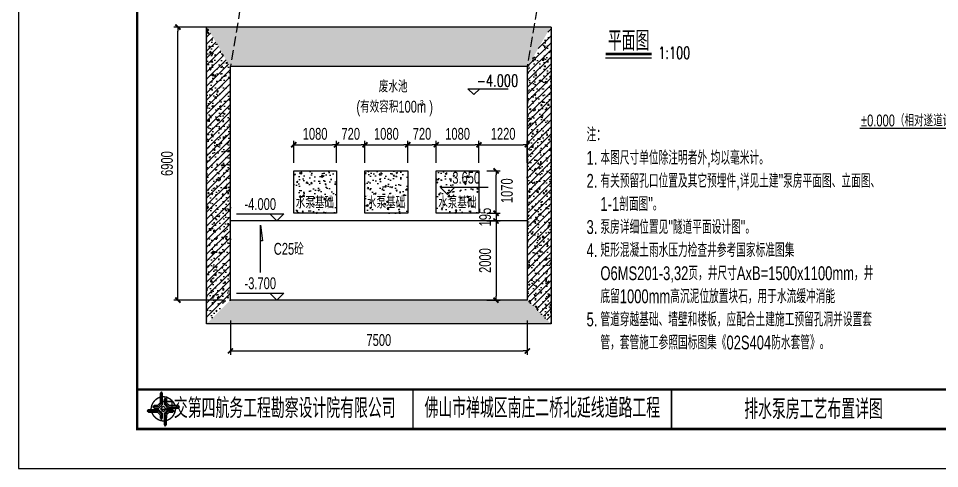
# Model space of a CAD drawing. Extents: x -316592 to 60787, y -138940 to -60306.
# Drawn here: x -30152 to -6881, y -106597 to -95223 of the extents above; entities that cross this region are included whole.
import ezdxf
from ezdxf.enums import TextEntityAlignment as Align

# ---------------------------------------------------------------- set-up
doc = ezdxf.new("R2010")
doc.units = 0
doc.header["$LTSCALE"] = 1000
doc.header["$MEASUREMENT"] = 0
doc.linetypes.add('DASH', pattern=[0.35, 0.25, -0.1])
for name, color, linetype in [('---GPS_废水管_DN', 74, 'Continuous'), ('DIM_ELEV', 4, 'Continuous'), ('HIDE_B', 7, 'Continuous'), ('PUB_DIM', 7, 'Continuous'), ('PUB_HATCH', 246, 'Continuous'), ('PUB_TEXT', 7, 'Continuous'), ('PUB_WALL', 9, 'Continuous'), ('WALL', 8, 'Continuous'), ('图框', 7, 'Continuous'), ('文字', 7, 'Continuous')]:
    doc.layers.add(name, color=color, linetype=linetype)
doc.styles.add('_TCH_DIM', font='simplex1.shx', dxfattribs={"bigfont": 'hztxt.shx'})
doc.styles.add('HZ', font='HZTXT_E.SHX', dxfattribs={"width": 0.7, "bigfont": 'HZTXT.SHX'})
doc.styles.get("Standard").update_dxf_attribs({"font": 'simplex1.shx', "width": 0.7, "bigfont": 'hztxt.shx'})
doc.dimstyles.new('LZGPS', dxfattribs={"dimscale": 100, "dimtxt": 3, "dimasz": 1, "dimexe": 1, "dimexo": 2, "dimgap": 1.25, "dimtad": 1, "dimdec": 0, "dimzin": 0, "dimdsep": 46, "dimtxsty": 'HZ', "dimblk": '$dimbk', "dimcen": 2, "dimclrd": 256, "dimclre": 256, "dimazin": 0, "dimtfac": 1, "dimtdec": 0, "dimtix": 1, "dimtmove": 2, "dimatfit": 3, "dimfxl": 0, "dimtolj": 1, "dimtzin": 0, "dimarcsym": 0})
pattern_1 = [(45, (-77718.2, -37710.72), (-88.38835, 88.38835), []), (50, (-77718.2, -37710.72), (358.6301, -31.3761), [37.5, -412.5]), (355, (-77718.2, -37710.72), (-69.3757, 376.096), [30, -330]), (100.4514, (-77688.3, -37713.33), (289.2547, 344.7198), [31.8701, -350.571]), (46.1842, (-77718.2, -37610.7), (533.6205, -82.7595), [56.25, -618.75]), (96.6356, (-77673.73, -37617.6), (467.3314, 487.059), [47.805, -525.8565]), (351.1842, (-77718.2, -37610.7), (467.331, 487.0593), [45, -495]), (21, (-77668.2, -37635.72), (298.4535, -201.3094), [37.5, -412.5]), (326, (-77668.2, -37635.72), (121.6577, 362.575), [30, -330]), (71.4514, (-77643.33, -37652.5), (420.1113, 161.2652), [31.8701, -350.571]), (37.5, (-77718.2, -37710.72), (6.07993, 166.44693), [0, -326, 0, -335, 0, -331.25]), (7.5, (-77718.2, -37710.72), (131.53477, 197.20586), [0, -191, 0, -318.5, 0, -126.25]), (327.5, (-77829.7, -37710.72), (266.91122, -11.27744), [0, -125, 0, -390, 0, -517.5]), (317.5, (-77879.7, -37710.72), (291.5931, 50.0525), [0, -162.5, 0, -259, 0, -367.5])]

# ---------------------------------------------------------------- blocks, each defined once
blk = doc.blocks.new('tb')
at = {"lineweight": -3}
h = blk.add_hatch(color=256, dxfattribs=at)
h.paths.add_polyline_path([(-1.23, -0.13), (-3.78, -0.14), (-4.14, -0.41), (-1.4, -0.44), (-0.56, -1.24), (-0.54, -2.62), (-0.27, -2.2), (-0.26, -1.06)])
h.paths.add_polyline_path([(0.13, -1.08), (0.14, -3.86), (0.41, -4.26), (0.44, -1.24), (1.25, -0.43), (2.66, -0.43), (2.26, -0.16), (1.07, -0.15)])
h.paths.add_polyline_path([(1.08, 0.3), (3.62, 0.3), (4.02, 0.56), (1.25, 0.57), (0.43, 1.39), (0.43, 2.8), (0.16, 2.41), (0.15, 1.24)])
h.paths.add_polyline_path([(-0.28, 1.21), (-0.28, 3.99), (-0.56, 4.39), (-0.57, 1.41), (-1.38, 0.6), (-2.74, 0.56), (-2.33, 0.3), (-1.2, 0.29)])
for p, q in [((-0.56, 4.39), (-0.57, 1.41)), ((0.43, 2.8), (0.43, 1.39)), ((-1.38, 0.6), (-2.74, 0.56)), ((-0.57, 1.41), (-1.38, 0.6)), ((0.43, 1.39), (1.25, 0.57)), ((1.25, 0.57), (4.02, 0.56)), ((-4.14, -0.41), (-1.4, -0.44)), ((-1.4, -0.44), (-0.56, -1.24)), ((-0.56, -1.24), (-0.54, -2.62)), ((0.41, -4.26), (0.44, -1.24)), ((0.44, -1.24), (1.25, -0.43)), ((1.25, -0.43), (2.66, -0.43))]:
    blk.add_line(p, q, dxfattribs=at)
at = {"lineweight": -3, "const_width": 0.35, "flags": 128}
for points in [[(-0.9, 3.02, 0.324167), (-3.16, -0.14)], [(2.88, 0.92, 0.324403), (-0.24, 3.15)], [(0.75, -2.86, 0.325418), (3.02, 0.26)], [(-2.98, -0.76, 0.322976), (0.14, -2.98)]]:
    blk.add_lwpolyline(points, format="xyb", dxfattribs=at)
at = {"lineweight": -3, "flags": 128}
for points in [[(-0.9, 3.99), (-0.9, 1.58), (-1.53, 0.91), (-2.34, 0.91), (-2.74, 0.56), (-2.33, 0.3), (-1.2, 0.29), (-0.28, 1.21), (-0.28, 3.99), (-0.56, 4.39)], [(3.62, 0.92), (1.43, 0.92), (0.77, 1.54), (0.77, 2.38), (0.43, 2.8), (0.16, 2.41), (0.15, 1.24), (1.08, 0.3), (3.62, 0.3), (4.02, 0.56)], [(-0.04, 0.77), (0.68, 0.04), (-0.04, -0.69), (-0.77, 0.05)], [(-3.73, -0.76), (-1.54, -0.76), (-0.89, -1.39), (-0.89, -2.21), (-0.54, -2.62), (-0.27, -2.2), (-0.26, -1.06), (-1.23, -0.13), (-3.78, -0.14), (-4.14, -0.41)], [(0.75, -3.85), (0.75, -1.43), (1.4, -0.78), (2.26, -0.78), (2.66, -0.43), (2.26, -0.16), (1.07, -0.15), (0.13, -1.08), (0.14, -3.86), (0.41, -4.26)]]:
    blk.add_lwpolyline(points, close=True, dxfattribs=at)
blk = doc.blocks.new('$dimbk')
blk.add_line((0, 0), (-1, 0))
blk.add_lwpolyline([(-0.64, -0.64, 0.45, 0.45, 0), (0.64, 0.64, 0.45, 0.45, 0)], format="xyseb")
blk = doc.blocks.new('*D56')
at = {"layer": 'Defpoints', "color": 0}
for p in [(-24797, -102652), (-17297, -102652), (-17297, -103626)]:
    blk.add_point(p, dxfattribs=at)
at = {"layer": 'PUB_DIM', "lineweight": -2}
for p, q in [((-24797, -102852), (-24797, -103726)), ((-17297, -102852), (-17297, -103726)), ((-24697, -103626), (-17397, -103626))]:
    blk.add_line(p, q, dxfattribs=at)
at = {"layer": 'PUB_DIM', "lineweight": -2, "xscale": 100, "yscale": 100, "zscale": 100, "rotation": 180}
blk.add_blockref('$dimbk', (-24797, -103626), dxfattribs=at)
at = {"layer": 'PUB_DIM', "lineweight": -2, "xscale": 100, "yscale": 100, "zscale": 100}
blk.add_blockref('$dimbk', (-17297, -103626), dxfattribs=at)
at = {"layer": 'PUB_DIM', "color": 0, "insert": (-21047, -103351), "char_height": 300, "attachment_point": 5, "style": 'HZ'}
blk.add_mtext('\\A1;7500', dxfattribs=at)
blk = doc.blocks.new('*D57')
at = {"layer": 'Defpoints', "color": 0}
for p in [(-26123, -95441), (-24797, -95441), (-24797, -102341)]:
    blk.add_point(p, dxfattribs=at)
at = {"layer": 'PUB_DIM', "lineweight": -2}
for p, q in [((-24997, -95441), (-26223, -95441)), ((-26123, -102241), (-26123, -95541)), ((-24997, -102341), (-26223, -102341))]:
    blk.add_line(p, q, dxfattribs=at)
at = {"layer": 'PUB_DIM', "lineweight": -2, "xscale": 100, "yscale": 100, "zscale": 100}
for p, rotation in [((-26123, -95441), 90), ((-26123, -102341), 270)]:
    blk.add_blockref('$dimbk', p, dxfattribs=dict(at, rotation=rotation))
at = {"layer": 'PUB_DIM', "color": 0, "insert": (-26398, -98891), "char_height": 300, "attachment_point": 5, "rotation": 90, "style": 'HZ'}
blk.add_mtext('\\A1;6900', dxfattribs=at)
blk = doc.blocks.new('*D87')
at = {"layer": '---GPS_废水管_DN', "lineweight": -2}
for p, q in [((-23197, -98876), (-23197, -98316)), ((-23097, -98416), (-22217, -98416)), ((-22117, -98876), (-22117, -98316))]:
    blk.add_line(p, q, dxfattribs=at)
at = {"layer": 'Defpoints', "color": 0}
for p in [(-22117, -98416), (-23197, -99076), (-22117, -99076)]:
    blk.add_point(p, dxfattribs=at)
at = {"layer": '---GPS_废水管_DN', "lineweight": -2, "xscale": 100, "yscale": 100, "zscale": 100, "rotation": 180}
blk.add_blockref('$dimbk', (-23197, -98416), dxfattribs=at)
at = {"layer": '---GPS_废水管_DN', "lineweight": -2, "xscale": 100, "yscale": 100, "zscale": 100}
blk.add_blockref('$dimbk', (-22117, -98416), dxfattribs=at)
at = {"layer": '---GPS_废水管_DN', "color": 0, "insert": (-22657, -98141), "char_height": 300, "attachment_point": 5, "style": 'HZ'}
blk.add_mtext('\\A1;1080', dxfattribs=at)
blk = doc.blocks.new('*D88')
at = {"layer": '---GPS_废水管_DN', "lineweight": -2}
for p, q in [((-22117, -98876), (-22117, -98316)), ((-22017, -98416), (-21497, -98416)), ((-21397, -98876), (-21397, -98316))]:
    blk.add_line(p, q, dxfattribs=at)
at = {"layer": 'Defpoints', "color": 0}
for p in [(-21397, -98416), (-22117, -99076), (-21397, -99076)]:
    blk.add_point(p, dxfattribs=at)
at = {"layer": '---GPS_废水管_DN', "lineweight": -2, "xscale": 100, "yscale": 100, "zscale": 100, "rotation": 180}
blk.add_blockref('$dimbk', (-22117, -98416), dxfattribs=at)
at = {"layer": '---GPS_废水管_DN', "lineweight": -2, "xscale": 100, "yscale": 100, "zscale": 100}
blk.add_blockref('$dimbk', (-21397, -98416), dxfattribs=at)
at = {"layer": '---GPS_废水管_DN', "color": 0, "insert": (-21757, -98141), "char_height": 300, "attachment_point": 5, "style": 'HZ'}
blk.add_mtext('\\A1;720', dxfattribs=at)
blk = doc.blocks.new('*D89')
at = {"layer": '---GPS_废水管_DN', "lineweight": -2}
for p, q in [((-21397, -98876), (-21397, -98316)), ((-21297, -98416), (-20417, -98416)), ((-20317, -98876), (-20317, -98316))]:
    blk.add_line(p, q, dxfattribs=at)
at = {"layer": 'Defpoints', "color": 0}
for p in [(-20317, -98416), (-21397, -99076), (-20317, -99076)]:
    blk.add_point(p, dxfattribs=at)
at = {"layer": '---GPS_废水管_DN', "lineweight": -2, "xscale": 100, "yscale": 100, "zscale": 100, "rotation": 180}
blk.add_blockref('$dimbk', (-21397, -98416), dxfattribs=at)
at = {"layer": '---GPS_废水管_DN', "lineweight": -2, "xscale": 100, "yscale": 100, "zscale": 100}
blk.add_blockref('$dimbk', (-20317, -98416), dxfattribs=at)
at = {"layer": '---GPS_废水管_DN', "color": 0, "insert": (-20857, -98141), "char_height": 300, "attachment_point": 5, "style": 'HZ'}
blk.add_mtext('\\A1;1080', dxfattribs=at)
blk = doc.blocks.new('*D90')
at = {"layer": '---GPS_废水管_DN', "lineweight": -2}
for p, q in [((-20317, -98876), (-20317, -98316)), ((-20217, -98416), (-19697, -98416)), ((-19597, -98876), (-19597, -98316))]:
    blk.add_line(p, q, dxfattribs=at)
at = {"layer": 'Defpoints', "color": 0}
for p in [(-19597, -98416), (-20317, -99076), (-19597, -99076)]:
    blk.add_point(p, dxfattribs=at)
at = {"layer": '---GPS_废水管_DN', "lineweight": -2, "xscale": 100, "yscale": 100, "zscale": 100, "rotation": 180}
blk.add_blockref('$dimbk', (-20317, -98416), dxfattribs=at)
at = {"layer": '---GPS_废水管_DN', "lineweight": -2, "xscale": 100, "yscale": 100, "zscale": 100}
blk.add_blockref('$dimbk', (-19597, -98416), dxfattribs=at)
at = {"layer": '---GPS_废水管_DN', "color": 0, "insert": (-19957, -98141), "char_height": 300, "attachment_point": 5, "style": 'HZ'}
blk.add_mtext('\\A1;720', dxfattribs=at)
blk = doc.blocks.new('*D91')
at = {"layer": '---GPS_废水管_DN', "lineweight": -2}
for p, q in [((-19597, -98876), (-19597, -98316)), ((-19497, -98416), (-18617, -98416)), ((-18517, -98876), (-18517, -98316))]:
    blk.add_line(p, q, dxfattribs=at)
at = {"layer": 'Defpoints', "color": 0}
for p in [(-18517, -98416), (-19597, -99076), (-18517, -99076)]:
    blk.add_point(p, dxfattribs=at)
at = {"layer": '---GPS_废水管_DN', "lineweight": -2, "xscale": 100, "yscale": 100, "zscale": 100, "rotation": 180}
blk.add_blockref('$dimbk', (-19597, -98416), dxfattribs=at)
at = {"layer": '---GPS_废水管_DN', "lineweight": -2, "xscale": 100, "yscale": 100, "zscale": 100}
blk.add_blockref('$dimbk', (-18517, -98416), dxfattribs=at)
at = {"layer": '---GPS_废水管_DN', "color": 0, "insert": (-19057, -98141), "char_height": 300, "attachment_point": 5, "style": 'HZ'}
blk.add_mtext('\\A1;1080', dxfattribs=at)
blk = doc.blocks.new('*D92')
at = {"layer": '---GPS_废水管_DN', "lineweight": -2}
for p, q in [((-18517, -98876), (-18517, -98316)), ((-18417, -98416), (-17397, -98416)), ((-17297, -98876), (-17297, -98316))]:
    blk.add_line(p, q, dxfattribs=at)
at = {"layer": 'Defpoints', "color": 0}
for p in [(-17297, -98416), (-18517, -99076), (-17297, -99076)]:
    blk.add_point(p, dxfattribs=at)
at = {"layer": '---GPS_废水管_DN', "lineweight": -2, "xscale": 100, "yscale": 100, "zscale": 100, "rotation": 180}
blk.add_blockref('$dimbk', (-18517, -98416), dxfattribs=at)
at = {"layer": '---GPS_废水管_DN', "lineweight": -2, "xscale": 100, "yscale": 100, "zscale": 100}
blk.add_blockref('$dimbk', (-17297, -98416), dxfattribs=at)
at = {"layer": '---GPS_废水管_DN', "color": 0, "insert": (-17907, -98141), "char_height": 300, "attachment_point": 5, "style": 'HZ'}
blk.add_mtext('\\A1;1220', dxfattribs=at)
blk = doc.blocks.new('$BG_1')
blk.add_lwpolyline([(10.23, 1.77), (-1.77, 1.77), (0, 0), (1.77, 1.77)])
at = {"style": 'HZ', "width": 0.7}
blk.add_attdef('BG', text='', height=2.5, dxfattribs=at).set_placement((4.22, 2.77), align=Align.CENTER)
blk = doc.blocks.new('_ARROW2')
blk.add_line((-600, 0), (600, 0))
blk.add_lwpolyline([(600, 0), (202, 50), (202, 0)])
blk.add_solid([(202, 50), (202, 0), (600, 0), (202, 50)])
blk = doc.blocks.new('*D121')
at = {"layer": '---GPS_废水管_DN', "lineweight": -2}
for p, q in [((-18086, -100046), (-18086, -99946)), ((-18317, -100146), (-17986, -100146)), ((-18086, -100146), (-18086, -100341)), ((-18317, -100341), (-17986, -100341)), ((-18086, -100441), (-18086, -100541))]:
    blk.add_line(p, q, dxfattribs=at)
at = {"layer": 'Defpoints', "color": 0}
for p in [(-18517, -100146), (-18517, -100341), (-18086, -100341)]:
    blk.add_point(p, dxfattribs=at)
at = {"layer": '---GPS_废水管_DN', "lineweight": -2, "xscale": 100, "yscale": 100, "zscale": 100}
for p, rotation in [((-18086, -100146), 270), ((-18086, -100341), 90)]:
    blk.add_blockref('$dimbk', p, dxfattribs=dict(at, rotation=rotation))
at = {"layer": '---GPS_废水管_DN', "color": 0, "insert": (-18361, -100243), "char_height": 300, "attachment_point": 5, "rotation": 90, "style": 'HZ'}
blk.add_mtext('\\A1;195', dxfattribs=at)
blk = doc.blocks.new('*D122')
at = {"layer": '---GPS_废水管_DN', "lineweight": -2}
for p, q in [((-18317, -99076), (-17986, -99076)), ((-18086, -100046), (-18086, -99176)), ((-18317, -100146), (-17986, -100146))]:
    blk.add_line(p, q, dxfattribs=at)
at = {"layer": 'Defpoints', "color": 0}
for p in [(-18517, -99076), (-18086, -99076), (-18517, -100146)]:
    blk.add_point(p, dxfattribs=at)
at = {"layer": '---GPS_废水管_DN', "lineweight": -2, "xscale": 100, "yscale": 100, "zscale": 100}
for p, rotation in [((-18086, -99076), 90), ((-18086, -100146), 270)]:
    blk.add_blockref('$dimbk', p, dxfattribs=dict(at, rotation=rotation))
at = {"layer": '---GPS_废水管_DN', "color": 0, "insert": (-17811, -99577), "char_height": 300, "attachment_point": 5, "rotation": 90, "style": 'HZ'}
blk.add_mtext('\\A1;1070', dxfattribs=at)
blk = doc.blocks.new('*D123')
at = {"layer": '---GPS_废水管_DN', "lineweight": -2}
for p, q in [((-18317, -100341), (-17986, -100341)), ((-18086, -100441), (-18086, -102241)), ((-18317, -102341), (-17986, -102341))]:
    blk.add_line(p, q, dxfattribs=at)
at = {"layer": 'Defpoints', "color": 0}
for p in [(-18517, -100341), (-18517, -102341), (-18086, -102341)]:
    blk.add_point(p, dxfattribs=at)
at = {"layer": '---GPS_废水管_DN', "lineweight": -2, "xscale": 100, "yscale": 100, "zscale": 100}
for p, rotation in [((-18086, -100341), 90), ((-18086, -102341), 270)]:
    blk.add_blockref('$dimbk', p, dxfattribs=dict(at, rotation=rotation))
at = {"layer": '---GPS_废水管_DN', "color": 0, "insert": (-18361, -101341), "char_height": 300, "attachment_point": 5, "rotation": 90, "style": 'HZ'}
blk.add_mtext('\\A1;2000', dxfattribs=at)

msp = doc.modelspace()

# ---------------------------------------------------------------- hatches: boundary and pattern name
at = {"layer": 'PUB_HATCH'}
h = msp.add_hatch(dxfattribs=at)
h.set_pattern_fill('钢筋混凝土', color=256, scale=50, style=0)
h.set_pattern_definition(pattern_1)
h.paths.add_polyline_path([(-25396.8, -102940.8), (-24796.8, -102340.8), (-24796.8, -96440.8), (-24821.8, -96415.8), (-25371.8, -95465.8), (-25396.8, -95440.8)])
h = msp.add_hatch(dxfattribs=at)
h.set_pattern_fill('钢筋混凝土', color=256, scale=50, style=0)
h.set_pattern_definition(pattern_1)
h.paths.add_polyline_path([(-17271.9, -96415.8), (-16721.9, -95465.8), (-16696.9, -95440.8), (-25396.8, -95440.8), (-25371.8, -95465.8), (-24821.8, -96415.8), (-24796.8, -96440.8), (-17296.9, -96440.8)])
h = msp.add_hatch(dxfattribs=at)
h.set_pattern_fill('钢筋混凝土', color=256, scale=50, style=0)
h.set_pattern_definition(pattern_1)
h.paths.add_polyline_path([(-16721.9, -95465.8), (-17271.9, -96415.8), (-17296.9, -96440.8), (-17296.9, -102340.8), (-16696.9, -102940.8), (-16696.9, -95440.8)])
h = msp.add_hatch(dxfattribs=at)
h.set_pattern_fill('AR-CONC', color=256, scale=50, style=0)
h.set_pattern_definition([(50, (-3620.54, -419.97), (358.6301, -31.3761), [37.5, -412.5]), (355, (-3620.54, -419.97), (-69.3757, 376.096), [30, -330]), (100.4514, (-3590.66, -422.6), (289.2547, 344.7198), [31.8701, -350.571]), (46.1842, (-3620.54, -319.97), (533.6205, -82.7595), [56.25, -618.75]), (96.6356, (-3576.1, -326.87), (467.3314, 487.059), [47.805, -525.8565]), (351.1842, (-3620.54, -319.97), (467.331, 487.0593), [45, -495]), (21, (-3570.54, -344.97), (298.4535, -201.30945), [37.5, -412.5]), (326, (-3570.54, -344.97), (121.6577, 362.575), [30, -330]), (71.4514, (-3545.67, -361.74), (420.1113, 161.2652), [31.8701, -350.571]), (37.5, (-3620.54, -419.97), (6.07993, 166.44693), [0, -326, 0, -335, 0, -331.25]), (7.5, (-3620.54, -419.97), (131.53477, 197.20586), [0, -191, 0, -318.5, 0, -126.25]), (327.5, (-3732.04, -419.97), (266.91122, -11.27744), [0, -125, 0, -390, 0, -517.5]), (317.5, (-3782.04, -419.97), (291.5931, 50.0525), [0, -162.5, 0, -259, 0, -367.5])])
h.paths.add_polyline_path([(-23197.3, -100145.8), (-22117.3, -100145.8), (-22117.3, -99075.8), (-23197.3, -99075.8)])
h.paths.add_polyline_path([(-20317.3, -99075.8), (-21397.3, -99075.8), (-21397.3, -100145.8), (-20317.3, -100145.8)])
h.paths.add_polyline_path([(-18517.3, -100145.8), (-18517.3, -99075.8), (-19597.3, -99075.8), (-19597.3, -100145.8)])
h = msp.add_hatch(dxfattribs=at)
h.set_pattern_fill('钢筋混凝土', color=256, scale=50, style=0)
h.set_pattern_definition(pattern_1)
h.paths.add_polyline_path([(-16696.9, -102940.8), (-17296.9, -102340.8), (-24796.8, -102340.8), (-25396.8, -102940.8)])
at = {"layer": 'PUB_WALL'}
for points in [[(-25396.8, -102940.8), (-25396.8, -95440.8), (-25371.8, -95465.8), (-25371.8, -102915.8)], [(-16696.9, -95440.8), (-25396.8, -95440.8), (-25371.8, -95465.8), (-16721.9, -95465.8)], [(-16696.9, -95440.8), (-16696.9, -102940.8), (-16721.9, -102915.8), (-16721.9, -95465.8)], [(-24796.8, -102340.8), (-24796.8, -96440.8), (-24821.8, -96415.8), (-24821.8, -102365.8)], [(-17296.9, -96440.8), (-24796.8, -96440.8), (-24821.8, -96415.8), (-17271.9, -96415.8)], [(-17296.9, -96440.8), (-17296.9, -102340.8), (-17271.9, -102365.8), (-17271.9, -96415.8)], [(-17296.9, -102340.8), (-24796.8, -102340.8), (-24821.8, -102365.8), (-17271.9, -102365.8)], [(-16696.9, -102940.8), (-25396.8, -102940.8), (-25371.8, -102915.8), (-16721.9, -102915.8)]]:
    msp.add_hatch(color=256, dxfattribs=at).paths.add_polyline_path(points)

# ---------------------------------------------------------------- linework, layer by layer
at = {"layer": '---GPS_废水管_DN'}
for points in [[(-23197.3, -99075.8), (-22117.3, -99075.8), (-22117.3, -100145.8), (-23197.3, -100145.8)], [(-21397.3, -99075.8), (-20317.3, -99075.8), (-20317.3, -100145.8), (-21397.3, -100145.8)], [(-19597.3, -99075.8), (-18517.3, -99075.8), (-18517.3, -100145.8), (-19597.3, -100145.8)]]:
    msp.add_lwpolyline(points, close=True, dxfattribs=at)
at = {"linetype": 'DASH'}
for p, q in [((-23118.3, -86355.4), (-24796.8, -96440.8)), ((-15618.3, -86370.4), (-17296.9, -96440.8))]:
    msp.add_line(p, q, dxfattribs=at)
msp.add_line((-17296.9, -100340.8), (-24796.8, -100340.8))
msp.add_lwpolyline([(11847.8, -106596.8), (11847.8, -76896.8), (-30152.2, -76896.8), (-30152.2, -106596.8)], close=True)
at = {"layer": 'DIM_ELEV'}
for p, q in [((-18645.6, -97148.3), (-18795.6, -96998.3)), ((-18795.6, -96998.3), (-17782.5, -96998.3)), ((-18645.6, -97148.3), (-18495.6, -96998.3)), ((-5025.4, -98003.8), (-8898.9, -98003.8))]:
    msp.add_line(p, q, dxfattribs=at)
at = {"layer": 'HIDE_B', "flags": 128}
msp.add_lwpolyline([(-27152.2, -104596.8), (-27152.2, -104596.8), (-27152.2, -104596.8), (-27152.2, -77896.8), (-27152.2, -77896.8), (-27152.2, -77896.8), (10847.8, -77896.8), (10847.8, -77896.8), (10847.8, -77896.8), (10847.8, -77896.8), (10847.8, -77896.8), (10847.8, -77896.8), (10847.8, -104596.8), (10847.8, -104596.8), (-27152.2, -104596.8)], close=True, dxfattribs=at)
at = {"layer": 'WALL'}
for p, q in [((-25396.8, -102940.8), (-25396.8, -95440.8)), ((-16696.9, -95440.8), (-25396.8, -95440.8)), ((-16696.9, -95440.8), (-16696.9, -102940.8)), ((-24796.8, -102340.8), (-24796.8, -96440.8)), ((-17296.9, -96440.8), (-24796.8, -96440.8)), ((-17296.9, -96440.8), (-17296.9, -102340.8)), ((-17296.9, -102340.8), (-24796.8, -102340.8)), ((-16696.9, -102940.8), (-25396.8, -102940.8))]:
    msp.add_line(p, q, dxfattribs=at)
at = {"layer": '图框', "linetype": 'Continuous', "const_width": 60}
for points in [[(10847.8, -77896.8), (-27152.2, -77896.8), (-27152.2, -105596.8), (10847.8, -105596.8), (10847.8, -77896.8)], [(-27152.2, -104596.8), (10847.8, -104596.8)]]:
    msp.add_lwpolyline(points, dxfattribs=at)
at = {"layer": '图框', "const_width": 40}
for points in [[(-20183.4, -104596.8), (-20183.4, -105596.8)], [(-13652.2, -105596.8), (-13652.2, -104596.8)]]:
    msp.add_lwpolyline(points, dxfattribs=at)
at = {"layer": '文字'}
msp.add_line((-15316.9, -96221.8), (-14155.1, -96221.8), dxfattribs=at)
at = {"layer": '文字', "const_width": 60}
msp.add_lwpolyline([(-15316.9, -96121.8), (-14155.1, -96121.8)], dxfattribs=at)

# ---------------------------------------------------------------- block references
at = {"layer": '---GPS_废水管_DN'}
ref = msp.add_blockref('$BG_1', (-19308.6, -99673.9), dxfattribs=dict(at, xscale=100, yscale=100, zscale=100))
ref.add_attrib('BG', '-3.650', dxfattribs={"layer": '0', "height": 300, "style": 'HZ', "width": 0.7}).set_placement((-18886.4, -99397.1), align=Align.CENTER)
ref = msp.add_blockref('$BG_1', (-23620.1, -100340.8), dxfattribs=dict(at, xscale=-100, yscale=100, zscale=100))
ref.add_attrib('BG', '-4.000', dxfattribs={"layer": '0', "height": 300, "rotation": 360, "style": 'HZ', "width": 0.7}).set_placement((-24042.3, -100064.1), align=Align.CENTER)
at = {"layer": '---GPS_废水管_DN', "xscale": -1, "rotation": 270}
msp.add_blockref('_ARROW2', (-24035.2, -101045.7), dxfattribs=at)
at = {"layer": '---GPS_废水管_DN'}
ref = msp.add_blockref('$BG_1', (-23620.1, -102340.8), dxfattribs=dict(at, xscale=-100, yscale=100, zscale=100))
ref.add_attrib('BG', '-3.700', dxfattribs={"layer": '0', "height": 300, "rotation": 360, "style": 'HZ', "width": 0.7}).set_placement((-24042.3, -102064.1), align=Align.CENTER)
at = {"lineweight": -3, "xscale": 100, "yscale": 100, "zscale": 100}
msp.add_blockref('tb', (-26484.9, -105096.3), dxfattribs=at)

# ---------------------------------------------------------------- texts
at = {"layer": '---GPS_废水管_DN', "style": 'HZ', "width": 0.7}
for s, height, p in [('废水池', 300, (-21047.8, -97093)), ('(有效容积100m )', 300, (-21612.9, -97603.3)), ('3', 150, (-20011.6, -97435.8)), ('C25砼', 300, (-23701.3, -101194.8))]:
    msp.add_text(s, height=height, dxfattribs=at).set_placement(p)
for p in [(-22664.2, -99858.5), (-20864.2, -99858.5), (-19064.2, -99858.5)]:
    msp.add_text('水泵基础', height=300, dxfattribs=at).set_placement(p, align=Align.MIDDLE)
at = {"layer": '---GPS_废水管_DN', "insert": (-15799.5, -97985.3), "char_height": 350, "attachment_point": 1, "style": 'HZ'}
msp.add_mtext_dynamic_manual_height_columns('\\pi-350,l350,t1050;注：\\P\\pt350,1050;1.^I本图尺寸单位除注明者外,均以毫米计。\\P2.^I有关预留孔口位置及其它预埋件,详见土建"泵房平面图、立面图、\\P\\pi0,t1050;1-1剖面图"。\\P\\pi-350,t350,1050;3.^I泵房详细位置见"隧道平面设计图"。\\P4.^I矩形混凝土雨水压力检查井参考国家标准图集O6MS201-3,32页，井尺寸AxB=1500x1100mm，井底留1000mm高沉泥位放置块石，用于水流缓冲消能\\P5.^I管道穿越基础、墙壁和楼板，应配合土建施工预留孔洞并设置套\\P\\pi0,t1050;管，套管施工参照国标图集《02S404防水套管》。', width=7294.12, gutter_width=1250, heights=[0], dxfattribs=at)
at = {"layer": 'PUB_TEXT'}
for s, style, width, p in [('-4.000', '_TCH_DIM', 0.705882, (-18578.1, -96945.8)), ('%%P0.000（相对遂道设计标高-1.610）', 'HZ', 0.7, (-8865.8, -97951.3))]:
    msp.add_text(s, height=300, dxfattribs=dict(at, style=style, width=width)).set_placement(p)
at = {"layer": '图框', "width": 0.7}
for s, p in [('中交第四航务工程勘察设计院有限公司', (-23599.4, -105071.9)), ('佛山市禅城区南庄二桥北延线道路工程', (-16917.8, -105065.3))]:
    msp.add_text(s, height=500, dxfattribs=at).set_placement(p, align=Align.MIDDLE_CENTER)
msp.add_attdef('排水泵房工艺布置详图', text='图 纸 名 称', height=500, dxfattribs=at).set_placement((-10065, -105096.8), align=Align.MIDDLE_CENTER)
at = {"layer": '文字', "color": 7, "width": 0.7}
msp.add_text('平面图', height=500, dxfattribs=at).set_placement((-14736, -95787.5), align=Align.MIDDLE_CENTER)
at = {"layer": '文字', "width": 0.7}
msp.add_text('1:100', height=300, dxfattribs=at).set_placement((-13583.7, -96091.9), align=Align.MIDDLE_CENTER)

# ---------------------------------------------------------------- dimensions: what is measured, and where the dimension line sits
at = {"layer": '---GPS_废水管_DN'}
for base, p1, p2, picture, middle in [((-22117.3, -98416.4), (-23197.3, -99075.8), (-22117.3, -99075.8), '*D87', (-22657.3, -98141.4)), ((-21397.3, -98416.4), (-22117.3, -99075.8), (-21397.3, -99075.8), '*D88', (-21757.3, -98141.4)), ((-20317.3, -98416.4), (-21397.3, -99075.8), (-20317.3, -99075.8), '*D89', (-20857.3, -98141.4)), ((-19597.3, -98416.4), (-20317.3, -99075.8), (-19597.3, -99075.8), '*D90', (-19957.3, -98141.4)), ((-18517.3, -98416.4), (-19597.3, -99075.8), (-18517.3, -99075.8), '*D91', (-19057.3, -98141.4)), ((-17296.9, -98416.4), (-18517.3, -99075.8), (-17296.9, -99075.8), '*D92', (-17907.1, -98141.4))]:
    dim = msp.add_linear_dim(base=base, p1=p1, p2=p2, dimstyle='LZGPS', dxfattribs=at)
    dim.commit()
    dim.dimension.update_dxf_attribs({"geometry": picture, "text_midpoint": middle})
dim = msp.add_linear_dim(base=(-18086, -99075.8), p1=(-18517.3, -100145.8), p2=(-18517.3, -99075.8), angle=90, dimstyle='LZGPS', dxfattribs=at)
dim.commit()
dim.dimension.update_dxf_attribs({"geometry": '*D122', "text_midpoint": (-17811, -99576.8), "dimtype": 160})
for base, p1, p2, picture, middle in [((-18086, -100340.8), (-18517.3, -100145.8), (-18517.3, -100340.8), '*D121', (-18361, -100243.3)), ((-18086, -102340.8), (-18517.3, -100340.8), (-18517.3, -102340.8), '*D123', (-18361, -101340.8))]:
    dim = msp.add_linear_dim(base=base, p1=p1, p2=p2, angle=90, dimstyle='LZGPS', dxfattribs=at)
    dim.commit()
    dim.dimension.update_dxf_attribs({"geometry": picture, "text_midpoint": middle})
at = {"layer": 'PUB_DIM'}
for p1, p2, distance, picture, middle in [((-24796.8, -102340.8), (-24796.8, -95440.8), 1325.7, '*D57', (-26397.5, -98890.8)), ((-24796.8, -102651.5), (-17296.9, -102651.5), -974.5, '*D56', (-21046.9, -103351.1))]:
    dim = msp.add_aligned_dim(p1=p1, p2=p2, distance=distance, dimstyle='LZGPS', dxfattribs=at)
    dim.commit()
    dim.dimension.update_dxf_attribs({"geometry": picture, "text_midpoint": middle})

doc.saveas('drawing.dxf')
